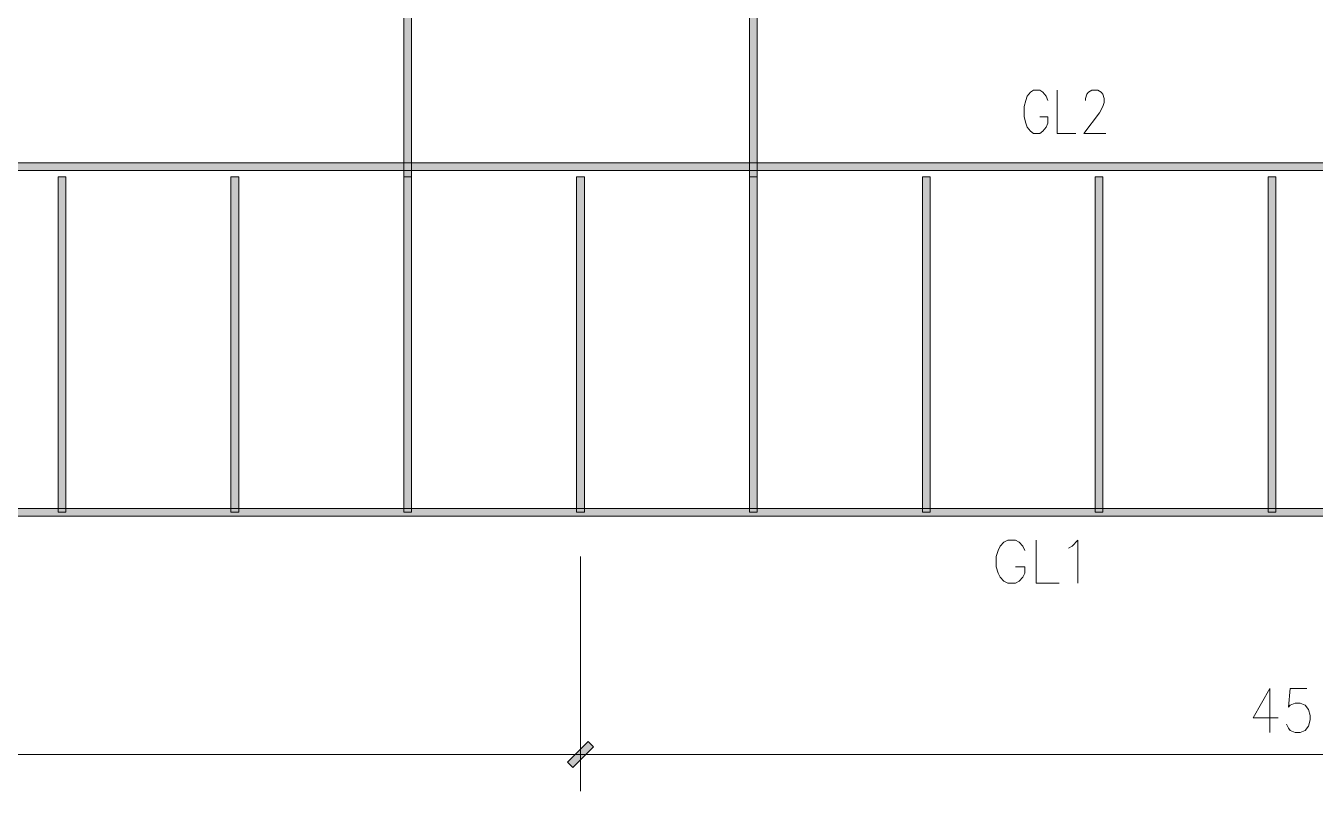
# Model space of a CAD drawing. Header units: millimetres. Extents: x 0 to 586, y 0 to 414.
# Drawn here: x 156.8 to 230.3, y 288.9 to 332.5 of the extents above; entities that cross this region are included whole.
import ezdxf

# ---------------------------------------------------------------- set-up
doc = ezdxf.new("R2010")
doc.units = ezdxf.units.MM

msp = doc.modelspace()

# ---------------------------------------------------------------- hatches: boundary and pattern name
h = msp.add_hatch(color=0)
h.dxf.hatch_style = 2
h.paths.add_polyline_path([(178.808944, 304.764722), (178.364444, 304.764722), (178.364444, 383.63525), (178.808944, 383.63525)])
h = msp.add_hatch(color=0)
h.dxf.hatch_style = 2
h.paths.add_polyline_path([(198.525694, 304.764722), (198.081194, 304.764722), (198.081194, 383.63525), (198.525694, 383.63525)])
h = msp.add_hatch(color=0)
h.dxf.hatch_style = 2
h.paths.add_polyline_path([(272.249194, 324.703722), (272.249194, 324.259222), (99.712639, 324.259222), (99.712639, 324.703722)])
h = msp.add_hatch(color=0)
h.dxf.hatch_style = 2
h.paths.add_polyline_path([(158.644167, 323.888806), (159.088667, 323.888806), (159.088667, 304.764722), (158.644167, 304.764722)])
h = msp.add_hatch(color=0)
h.dxf.hatch_style = 2
h.paths.add_polyline_path([(168.504306, 323.888806), (168.948806, 323.888806), (168.948806, 304.764722), (168.504306, 304.764722)])
h = msp.add_hatch(color=0)
h.dxf.hatch_style = 2
h.paths.add_polyline_path([(178.364444, 323.888806), (178.808944, 323.888806), (178.808944, 304.764722), (178.364444, 304.764722)])
h = msp.add_hatch(color=0)
h.dxf.hatch_style = 2
h.paths.add_polyline_path([(188.224583, 323.888806), (188.665556, 323.888806), (188.665556, 304.764722), (188.224583, 304.764722)])
h = msp.add_hatch(color=0)
h.dxf.hatch_style = 2
h.paths.add_polyline_path([(188.224583, 323.888806), (188.665556, 323.888806), (188.665556, 304.764722), (188.224583, 304.764722)])
h = msp.add_hatch(color=0)
h.dxf.hatch_style = 2
h.paths.add_polyline_path([(198.081194, 323.888806), (198.525694, 323.888806), (198.525694, 304.764722), (198.081194, 304.764722)])
h = msp.add_hatch(color=0)
h.dxf.hatch_style = 2
h.paths.add_polyline_path([(198.081194, 323.888806), (198.525694, 323.888806), (198.525694, 304.764722), (198.081194, 304.764722)])
h = msp.add_hatch(color=0)
h.dxf.hatch_style = 2
h.paths.add_polyline_path([(207.941333, 323.888806), (208.385833, 323.888806), (208.385833, 304.764722), (207.941333, 304.764722)])
h = msp.add_hatch(color=0)
h.dxf.hatch_style = 2
h.paths.add_polyline_path([(217.801472, 323.888806), (218.242444, 323.888806), (218.242444, 304.764722), (217.801472, 304.764722)])
h = msp.add_hatch(color=0)
h.dxf.hatch_style = 2
h.paths.add_polyline_path([(227.658083, 323.888806), (228.102583, 323.888806), (228.102583, 304.764722), (227.658083, 304.764722)])
h = msp.add_hatch(color=0)
h.dxf.hatch_style = 2
h.paths.add_polyline_path([(102.178556, 304.542472), (102.178556, 304.986972), (269.783278, 304.986972), (269.783278, 304.542472)])
h = msp.add_hatch(color=0)
h.dxf.hatch_style = 2
h.paths.add_polyline_path([(188.884278, 291.68725), (189.180611, 291.390917), (188.005861, 290.216167), (187.709528, 290.5125)])
h = msp.add_hatch(color=0)
h.dxf.hatch_style = 2
h.paths.add_polyline_path([(188.005861, 290.216167), (187.709528, 290.5125), (188.884278, 291.68725), (189.180611, 291.390917)])

# ---------------------------------------------------------------- linework, layer by layer
at = {"color": 0, "lineweight": 0}
for points in [[(178.808944, 304.764722), (178.364444, 304.764722), (178.364444, 383.63525), (178.808944, 383.63525)], [(198.525694, 304.764722), (198.081194, 304.764722), (198.081194, 383.63525), (198.525694, 383.63525)], [(272.249194, 324.703722), (272.249194, 324.259222), (99.712639, 324.259222), (99.712639, 324.703722)], [(158.644167, 323.888806), (159.088667, 323.888806), (159.088667, 304.764722), (158.644167, 304.764722)], [(168.504306, 323.888806), (168.948806, 323.888806), (168.948806, 304.764722), (168.504306, 304.764722)], [(178.364444, 323.888806), (178.808944, 323.888806), (178.808944, 304.764722), (178.364444, 304.764722)], [(188.224583, 323.888806), (188.665556, 323.888806), (188.665556, 304.764722), (188.224583, 304.764722)], [(188.224583, 323.888806), (188.665556, 323.888806), (188.665556, 304.764722), (188.224583, 304.764722)], [(198.081194, 323.888806), (198.525694, 323.888806), (198.525694, 304.764722), (198.081194, 304.764722)], [(198.081194, 323.888806), (198.525694, 323.888806), (198.525694, 304.764722), (198.081194, 304.764722)], [(207.941333, 323.888806), (208.385833, 323.888806), (208.385833, 304.764722), (207.941333, 304.764722)], [(217.801472, 323.888806), (218.242444, 323.888806), (218.242444, 304.764722), (217.801472, 304.764722)], [(227.658083, 323.888806), (228.102583, 323.888806), (228.102583, 304.764722), (227.658083, 304.764722)], [(102.178556, 304.542472), (102.178556, 304.986972), (269.783278, 304.986972), (269.783278, 304.542472)], [(188.884278, 291.68725), (189.180611, 291.390917), (188.005861, 290.216167), (187.709528, 290.5125)], [(188.005861, 290.216167), (187.709528, 290.5125), (188.884278, 291.68725), (189.180611, 291.390917)]]:
    msp.add_lwpolyline(points, close=True, dxfattribs=at)
for points in [[(215.088611, 328.252667), (214.996889, 328.489028), (214.8205, 328.721861), (214.640583, 328.841806), (214.28075, 328.841806), (214.100833, 328.721861), (213.924444, 328.489028), (213.832722, 328.252667), (213.744528, 327.899889), (213.744528, 327.314278), (213.832722, 326.9615), (213.924444, 326.728667), (214.100833, 326.492306), (214.28075, 326.375889), (214.640583, 326.375889), (214.8205, 326.492306), (214.996889, 326.728667), (215.088611, 326.9615), (215.088611, 327.314278), (214.640583, 327.314278)], [(215.624833, 328.841806), (215.624833, 326.375889), (216.700806, 326.375889)], [(217.237028, 328.252667), (217.237028, 328.369083), (217.32875, 328.605444), (217.416944, 328.721861), (217.596861, 328.841806), (217.953167, 328.841806), (218.133083, 328.721861), (218.224806, 328.605444), (218.313, 328.369083), (218.313, 328.13625), (218.224806, 327.899889), (218.044889, 327.550639), (217.148833, 326.375889), (218.401194, 326.375889)], [(213.783333, 302.591611), (213.673972, 302.827972), (213.458778, 303.064333), (213.243583, 303.18075), (212.809667, 303.18075), (212.590944, 303.064333), (212.37575, 302.827972), (212.266389, 302.591611), (212.157028, 302.242361), (212.157028, 301.653222), (212.266389, 301.300444), (212.37575, 301.067611), (212.590944, 300.83125), (212.809667, 300.714833), (213.243583, 300.714833), (213.458778, 300.83125), (213.673972, 301.067611), (213.783333, 301.300444), (213.783333, 301.653222), (213.243583, 301.653222)], [(214.432444, 303.18075), (214.432444, 300.714833), (215.734194, 300.714833)], [(216.273944, 302.711556), (216.492667, 302.827972), (216.817222, 303.18075), (216.817222, 300.714833)], [(188.443306, 302.249417), (188.443306, 288.857972)], [(227.760389, 294.724667), (226.804361, 293.048972), (228.240167, 293.048972)], [(227.760389, 294.724667), (227.760389, 292.209361)], [(229.866472, 294.724667), (228.910444, 294.724667), (228.815194, 293.645167), (228.910444, 293.765111), (229.196194, 293.885056), (229.485472, 293.885056), (229.771222, 293.765111), (229.961722, 293.525222), (230.0605, 293.168917), (230.0605, 292.929028), (229.961722, 292.569194), (229.771222, 292.329306), (229.485472, 292.209361), (229.196194, 292.209361), (228.910444, 292.329306), (228.815194, 292.44925), (228.716417, 292.689139)], [(99.719694, 290.953472), (188.43625, 290.953472)], [(189.702722, 290.953472), (187.187417, 290.953472)], [(187.187417, 290.953472), (189.702722, 290.953472)], [(188.453889, 290.953472), (272.238611, 290.953472)]]:
    msp.add_lwpolyline(points, dxfattribs=at)

doc.saveas('drawing.dxf')
